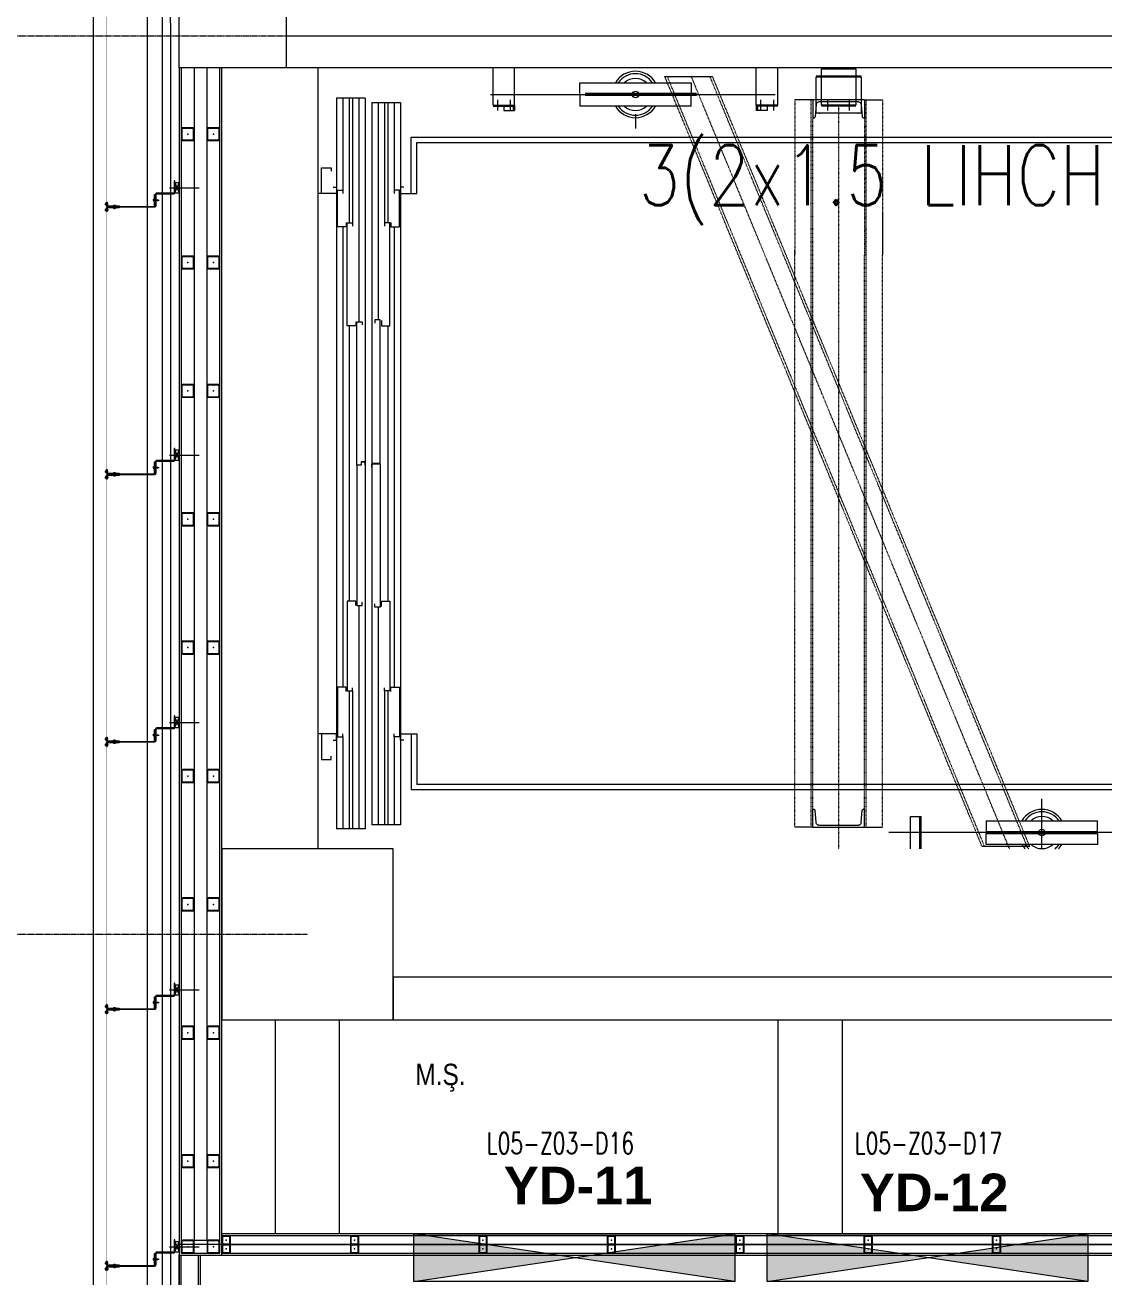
# Model space of a CAD drawing. Extents: x -2749 to 23780, y -1311 to 8245.
# Drawn here: x 18925 to 19430, y 1825 to 2410 of the extents above; entities that cross this region are included whole.
import ezdxf
from ezdxf.xclip import XClip

# ---------------------------------------------------------------- set-up
doc = ezdxf.new("R2010")
doc.units = 0
doc.header["$MEASUREMENT"] = 0
doc.header["$XCLIPFRAME"] = 0
doc.linetypes.add('DASHDOT2', pattern=[0.5, 0.25, -0.125, 0, -0.125])
doc.linetypes.add('DOT2', pattern=[0.125, 0, -0.125])
doc.layers.get('0').update_dxf_attribs({"color": 9, "lineweight": 9})
for name, color, linetype, lineweight in [('00', 9, 'Continuous', 9), ('01', 9, 'Continuous', 9), ('05V', 9, 'Continuous', 9), ('06C', 9, 'Continuous', 9), ('06D', 9, 'Continuous', 9), ('10', 9, 'Continuous', 9), ('11', 9, 'Continuous', 9), ('20', 9, 'DOT2', 9), ('21', 9, 'Continuous', 9), ('24', 9, 'DASHDOT2', 9), ('33', 9, 'BATTING', 9), ('40B', 9, 'Continuous', 9), ('E-DEDEKTÖR NUMARALARI', 20, 'Continuous', 30), ('E-YAZI', 7, 'Continuous', 30), ('EQ LIST', 7, 'Continuous', 13), ('H-DAMPER', 1, 'Continuous', 13)]:
    doc.layers.add(name, color=color, linetype=linetype, lineweight=lineweight)
doc.styles.add('E-YAZI', font='txttw.shx')
doc.styles.add('MuuM_TEXT-STANDART', font='ARIALN.TTF')
doc.linetypes.add('BATTING', pattern='A,0.0001,-0.1,[134,ltypeshp.shx,S=0.1,R=0,X=-0.1,Y=0],-0.2,[134,ltypeshp.shx,S=0.1,R=180,X=0.1,Y=0],-0.1', length=0.4001)

# ---------------------------------------------------------------- blocks, each defined once
blk = doc.blocks.new('NPU240')
for p, q in [((0, -120), (0, 120)), ((0, 120), (85, 120)), ((85, 120), (85, 116.7)), ((9.5, -92.2), (9.5, 92.2)), ((21.4, 105.2), (79.1, 110.2)), ((21.4, -105.2), (79.1, -110.2)), ((85, -120), (85, -116.7)), ((0, -120), (85, -120))]:
    blk.add_line(p, q)
for centre, radius, start, end in [((22.5, 92.2), 13, 95, 180), ((78.5, 116.7), 6.5, 275, 0), ((22.5, -92.2), 13, 180, 265), ((78.5, -116.7), 6.5, 0, 85)]:
    blk.add_arc(centre, radius, start, end)
blk = doc.blocks.new('p-arac asansoru')
for p, q in [((59.9, 530.5), (59.9, 533.5)), ((312.4, 530.5), (312.4, 533.5)), ((15.4, 510), (15.4, 523.5)), ((356.9, 523.5), (15.4, 523.5)), ((356.9, 510), (356.9, 523.5)), ((58.4, 520.5), (15.4, 520.5)), ((79.9, 517.5), (15.4, 517.5)), ((79.9, 516), (15.4, 516)), ((296.9, 520.5), (81.7, 520.5)), ((250.5, 517.5), (121.9, 517.5)), ((356.9, 517.5), (298.7, 517.5)), ((356.9, 516), (298.7, 516)), ((356.9, 520.5), (313.9, 520.5)), ((119.9, 513), (15.4, 513)), ((356.9, 510), (15.4, 510)), ((356.9, 513), (252.5, 513)), ((17.4, 493.5), (17.4, 507)), ((354.9, 507), (17.4, 507)), ((119.05, 504), (17.4, 504)), ((354.9, 504), (253.35, 504)), ((354.9, 507), (354.9, 493.5)), ((79.9, 501), (17.4, 501)), ((79.9, 499.5), (17.4, 499.5)), ((250.5, 499.5), (121.9, 499.5)), ((354.9, 501), (298.7, 501)), ((354.9, 499.5), (298.7, 499.5)), ((58.4, 496.5), (17.4, 496.5)), ((354.9, 493.5), (17.4, 493.5)), ((296.9, 496.5), (81.7, 496.5)), ((354.9, 496.5), (313.9, 496.5)), ((33.7, -134.5), (33.7, 488.5)), ((59.9, 488.5), (33.7, 488.5)), ((36.2, -132), (36.2, 486)), ((59.9, 486), (36.2, 486)), ((59.9, 488.5), (59.9, 486)), ((312.4, 488.5), (312.4, 486)), ((312.4, 488.5), (338.7, 488.5)), ((312.4, 486), (336.2, 486)), ((336.2, 486), (336.2, -132)), ((338.7, 488.5), (338.7, -134.5)), ((358.7, 451.5), (358.7, 318.5)), ((356.2, 448.25), (351.2, 448.25)), ((353.7, 445.25), (351.2, 445.25)), ((351.2, 445.25), (351.2, 440.25)), ((353.2, 450.25), (353.2, 440.25)), ((353.7, 450.25), (373.7, 450.25)), ((353.7, 450.25), (353.7, 440.25)), ((373.7, 450.25), (373.7, 440.25)), ((356.2, 442.25), (351.2, 442.25)), ((353.7, 440.85), (351.2, 440.85)), ((353.7, 440.25), (351.2, 440.25)), ((353.7, 440.25), (373.7, 440.25)), ((353.2, 357.75), (353.2, 409.75)), ((358.2, 409.75), (353.2, 409.75)), ((359.2, 409.75), (364.2, 409.75)), ((364.2, 409.75), (364.2, 357.75)), ((358.2, 355.25), (358.2, 407.25)), ((359.2, 355.25), (359.2, 407.25)), ((349.55, 383.75), (342.85, 383.75)), ((367.15, 370.03), (367.15, 347.74)), ((353.2, 357.75), (358.2, 357.75)), ((364.2, 357.75), (359.2, 357.75)), ((353.7, 327.25), (351.2, 327.25)), ((351.2, 322.25), (351.2, 327.25)), ((353.7, 326.65), (351.2, 326.65)), ((356.2, 325.25), (351.2, 325.25)), ((353.7, 322.25), (351.2, 322.25)), ((353.2, 317.25), (353.2, 327.25)), ((353.7, 317.25), (353.7, 327.25)), ((353.7, 327.25), (373.7, 327.25)), ((373.7, 317.25), (373.7, 327.25)), ((356.2, 319.25), (351.2, 319.25)), ((353.7, 317.25), (373.7, 317.25)), ((16.2, 300.75), (16.2, 309.25)), ((356.2, 300.75), (356.2, 309.25)), ((-2.5, 299.25), (-2.5, 278.25)), ((5.5, 299.25), (-2.5, 299.25)), ((5, 278.25), (5, 299.25)), ((5.5, 278.25), (5.5, 299.25)), ((349.9, 278.25), (349.9, 299.25)), ((349.9, 299.25), (366.9, 299.25)), ((366.9, 299.25), (366.9, 278.25)), ((367.4, 299.25), (367.4, 278.25)), ((-3.8, 293.75), (-8.8, 293.75)), ((1.7, 296.75), (-6.3, 296.75)), ((-6.3, 296.75), (-6.3, 280.75)), ((-5.8, 296.75), (-5.8, 280.75)), ((1.7, 280.75), (1.7, 296.75)), ((351.2, 293.75), (356.2, 293.75)), ((353.2, 280.75), (353.2, 296.75)), ((353.7, 280.75), (353.7, 296.75)), ((353.7, 296.75), (370.7, 296.75)), ((370.7, 296.75), (370.7, 280.75)), ((-3.8, 283.75), (-8.8, 283.75)), ((351.2, 283.75), (356.2, 283.75)), ((-6.3, 280.75), (1.7, 280.75)), ((-2.5, 278.25), (5.5, 278.25)), ((16.2, 276.75), (16.2, 268.25)), ((366.9, 278.25), (349.9, 278.25)), ((370.7, 280.75), (353.7, 280.75)), ((356.2, 276.75), (356.2, 268.25)), ((13.7, 132.25), (13.7, 265.25)), ((-8.8, 258.25), (-3.8, 258.25)), ((-6.3, 260.25), (-6.3, 250.25)), ((-6.3, 260.25), (-1.3, 260.25)), ((-5.8, 260.25), (-5.8, 250.25)), ((-1.3, 260.25), (-1.3, 250.25)), ((-8.8, 252.25), (-3.8, 252.25)), ((-6.3, 255.25), (21.2, 255.25)), ((21.2, 255.25), (21.2, 250.25)), ((-6.3, 250.85), (21.2, 250.85)), ((-6.3, 250.25), (21.2, 250.25)), ((-6.3, 250.25), (-1.3, 250.25)), ((7.24, 199.45), (7.27, 221.75)), ((8.2, 167.75), (8.2, 219.75)), ((8.2, 219.75), (13.2, 219.75)), ((13.2, 219.75), (13.2, 167.75)), ((19.2, 219.75), (14.2, 219.75)), ((14.2, 219.75), (14.2, 167.75)), ((19.2, 219.75), (19.2, 167.75)), ((-2.15, 193.75), (29.55, 193.75)), ((13.2, 167.75), (8.2, 167.75)), ((14.2, 167.75), (19.2, 167.75)), ((-8.8, 135.25), (-3.8, 135.25)), ((-6.3, 137.25), (21.2, 137.25)), ((-6.3, 137.25), (-1.3, 137.25)), ((-6.3, 136.65), (21.2, 136.65)), ((-6.3, 124.75), (-6.3, 134.75)), ((-5.8, 124.75), (-5.8, 134.75)), ((-1.3, 124.75), (-1.3, 134.75)), ((21.2, 132.25), (21.2, 137.25)), ((-6.3, 132.25), (21.2, 132.25)), ((-8.8, 126.75), (-3.8, 126.75)), ((-6.3, 124.75), (-1.3, 124.75)), ((59.9, -134.5), (33.7, -134.5)), ((59.9, -132), (36.2, -132)), ((59.9, -134.5), (59.9, -132)), ((312.4, -134.5), (312.4, -132)), ((312.4, -132), (336.2, -132)), ((312.4, -134.5), (338.7, -134.5)), ((17.4, -139.5), (17.4, -153)), ((354.9, -139.5), (17.4, -139.5)), ((354.9, -153), (354.9, -139.5)), ((58.4, -142.5), (17.4, -142.5)), ((79.9, -144.5), (17.4, -144.5)), ((296.9, -142.5), (81.7, -142.5)), ((250.5, -144.5), (121.9, -144.5)), ((354.9, -144.5), (298.7, -144.5)), ((354.9, -142.5), (313.9, -142.5)), ((79.9, -147), (17.4, -147)), ((119.05, -150), (17.4, -150)), ((250.5, -147), (121.9, -147)), ((354.9, -150), (253.35, -150)), ((354.9, -147), (298.7, -147)), ((15.4, -156), (15.4, -169.5)), ((356.9, -156), (15.4, -156)), ((354.9, -153), (17.4, -153)), ((356.9, -156), (356.9, -169.5)), ((119.9, -159), (15.4, -159)), ((79.9, -162), (15.4, -162)), ((79.9, -163.5), (15.4, -163.5)), ((250.5, -162), (121.9, -162)), ((250.5, -163.5), (121.9, -163.5)), ((356.9, -159), (252.5, -159)), ((356.9, -162), (298.7, -162)), ((356.9, -163.5), (298.7, -163.5)), ((58.4, -166.5), (15.4, -166.5)), ((356.9, -169.5), (15.4, -169.5)), ((296.9, -166.5), (81.7, -166.5)), ((356.9, -166.5), (313.9, -166.5)), ((59.9, -176.5), (59.9, -179.5)), ((312.4, -176.5), (312.4, -179.5))]:
    blk.add_line(p, q)
for points in [[(56.9, 525), (56.9, 523.5), (59.9, 523.5), (59.9, 530.5), (47.9, 530.5), (47.9, 526), (49.4, 526)], [(315.4, 525), (315.4, 523.5), (312.4, 523.5), (312.4, 530.5), (324.4, 530.5), (324.4, 526), (322.9, 526)], [(79.7, 519), (81.7, 519), (81.7, 523), (58.4, 523), (58.4, 520.5), (59.9, 520.5)], [(298.9, 519), (296.9, 519), (296.9, 523), (313.9, 523), (313.9, 520.5), (312.4, 520.5)], [(119.9, 514.5), (121.9, 514.5), (121.9, 518.5), (79.9, 518.5), (79.9, 516), (81.4, 516)], [(252.5, 514.5), (250.5, 514.5), (250.5, 518.5), (298.7, 518.5), (298.7, 516), (297.2, 516)], [(185.4, 510), (186.9, 510), (186.9, 511.9), (185.4, 511.9), (185.4, 514), (119.9, 514), (119.9, 511.5), (121.4, 511.5)], [(188.5, 510), (187, 510), (187, 512), (185.5, 512), (185.5, 514), (252.5, 514), (252.5, 511.5), (251, 511.5)], [(184.55, 507), (186.05, 507), (186.05, 503), (119.05, 503), (119.05, 505.5), (120.55, 505.5)], [(187.85, 507), (186.35, 507), (186.35, 503), (253.35, 503), (253.35, 505.5), (251.85, 505.5)], [(79.7, 498), (81.7, 498), (81.7, 494), (58.4, 494), (58.4, 496.5), (59.9, 496.5)], [(119.4, 502.5), (121.9, 502.5), (121.9, 498.5), (79.9, 498.5), (79.9, 501), (81.4, 501)], [(253, 502.5), (250.5, 502.5), (250.5, 498.5), (298.7, 498.5), (298.7, 501), (297.2, 501)], [(298.9, 498), (296.9, 498), (296.9, 494), (313.9, 494), (313.9, 496.5), (312.4, 496.5)], [(56.9, 492), (56.9, 493.5), (59.9, 493.5), (59.9, 488.5)], [(315.4, 492), (315.4, 493.5), (312.4, 493.5), (312.4, 488.5)], [(56.9, -138), (56.9, -139.5), (59.9, -139.5), (59.9, -134.5)], [(315.4, -138), (315.4, -139.5), (312.4, -139.5), (312.4, -134.5)], [(79.7, -144), (81.7, -144), (81.7, -140), (58.4, -140), (58.4, -142.5), (59.9, -142.5)], [(298.9, -144), (296.9, -144), (296.9, -140), (313.9, -140), (313.9, -142.5), (312.4, -142.5)], [(119.4, -148.5), (121.9, -148.5), (121.9, -144.5), (79.9, -144.5), (79.9, -147), (81.4, -147)], [(253, -148.5), (250.5, -148.5), (250.5, -144.5), (298.7, -144.5), (298.7, -147), (297.2, -147)], [(184.55, -153), (186.05, -153), (186.05, -149), (119.05, -149), (119.05, -151.5), (120.55, -151.5)], [(187.85, -153), (186.35, -153), (186.35, -149), (253.35, -149), (253.35, -151.5), (251.85, -151.5)], [(185.4, -156), (186.9, -156), (186.9, -157.9), (185.4, -157.9), (185.4, -160), (119.9, -160), (119.9, -157.5), (121.4, -157.5)], [(188.5, -156), (187, -156), (187, -158), (185.5, -158), (185.5, -160), (252.5, -160), (252.5, -157.5), (251, -157.5)], [(119.9, -160.5), (121.9, -160.5), (121.9, -164.5), (79.9, -164.5), (79.9, -162), (81.4, -162)], [(252.5, -160.5), (250.5, -160.5), (250.5, -164.5), (298.7, -164.5), (298.7, -162), (297.2, -162)], [(56.9, -171), (56.9, -169.5), (59.9, -169.5), (59.9, -176.5), (47.9, -176.5), (47.9, -172), (49.4, -172)], [(79.7, -165), (81.7, -165), (81.7, -169), (58.4, -169), (58.4, -166.5), (59.9, -166.5)], [(298.9, -165), (296.9, -165), (296.9, -169), (313.9, -169), (313.9, -166.5), (312.4, -166.5)], [(315.4, -171), (315.4, -169.5), (312.4, -169.5), (312.4, -176.5), (324.4, -176.5), (324.4, -172), (322.9, -172)]]:
    blk.add_lwpolyline(points)
for centre in [(358.7, 383.75), (13.7, 193.75)]:
    blk.add_circle(centre, 1.5)
for centre, radius, start, end in [((358.7, 383.75), 10.85, 120.45839, 239.54161), ((358.7, 383.75), 10.85, 300.45839, 59.54161), ((358.7, 383.75), 9.7, 124.54201, 235.45799), ((358.7, 383.75), 7.5, 137.16657, 222.83343), ((358.7, 383.75), 9.7, 304.54201, 55.45799), ((358.7, 383.75), 7.5, 317.16657, 42.83343), ((13.7, 193.75), 10.85, 120.45839, 239.54161), ((13.7, 193.75), 9.7, 124.54201, 235.45799), ((13.7, 193.75), 10.85, 300.45839, 59.54161), ((13.7, 193.75), 9.7, 304.54201, 55.45799), ((13.7, 193.75), 7.5, 137.16657, 222.83343), ((13.7, 193.75), 7.5, 317.16657, 42.83343)]:
    blk.add_arc(centre, radius, start, end)
for p in [(-2.5, 297.75), (-2.5, 297.75), (-2.5, 297.75), (5.5, 297.75), (349.9, 297.75), (-2.5, 279.75), (349.9, 279.75), (349.9, 279.75), (349.9, 279.75), (366.9, 279.75)]:
    blk.add_point(p)
at = {"layer": '20'}
for p, q in [((7.27, 221.75), (367.15, 370.03)), ((7.7, 220.74), (367.15, 368.84)), ((2.83, 207.54), (367.15, 357.64)), ((7.24, 200.65), (366.72, 348.76)), ((7.27, 199.46), (367.15, 347.74)), ((16.2, 309.25), (286.2, 309.25)), ((356.2, 309.25), (283.7, 309.25)), ((16.2, 301.65), (356.2, 301.65)), ((16.2, 300.75), (347.7, 300.75)), ((-6.3, 288.75), (353.7, 288.75)), ((16.2, 276.75), (283.7, 276.75)), ((16.2, 275.85), (356.2, 275.85)), ((347.7, 276.75), (283.7, 276.75)), ((16.2, 268.25), (283.7, 268.25)), ((303.7, 268.25), (283.7, 268.25)), ((356.2, 268.25), (283.7, 268.25))]:
    blk.add_line(p, q, dxfattribs=at)
at = {"xscale": -0.0999999999985448, "yscale": 0.0999999999994543, "zscale": 0.0999999999994543, "rotation": 180}
blk.add_blockref('NPU240', (16.2, 288.75), dxfattribs=at)
at = {"xscale": -0.0999999999985448, "yscale": 0.0999999999994543, "zscale": 0.0999999999994543}
blk.add_blockref('NPU240', (356.2, 288.75), dxfattribs=at)
blk = doc.blocks.new('p-kolon_80x80')
blk.add_lwpolyline([(-40, -40), (40, -40), (40, 40), (-40, 40)], close=True)
blk = doc.blocks.new('P-AKS_AUDI')
at = {"layer": '24'}
for points in [[(-3840, -380), (-3500, -380)], [(-3840, -800), (-3500, -800)]]:
    blk.add_lwpolyline(points, dxfattribs=at)
blk = doc.blocks.new('p- alum kaplama profil')
at = {"lineweight": 13}
blk.add_lwpolyline([(7.12, 12.59), (7.12, 26.49)], dxfattribs=at)
at = {"lineweight": 18}
blk.add_lwpolyline([(4.09, 6.16), (-1.41, 6.16), (-1.41, 6.46), (4.09, 6.46, 0.414214), (4.29, 6.66), (4.29, 14.66, -0.414214), (4.79, 15.16), (10.29, 15.16), (10.29, 14.86), (4.79, 14.86, 0.414214), (4.59, 14.66), (4.59, 6.66, -0.414214)], format="xyb", close=True, dxfattribs=at)
at = {"lineweight": 5}
blk.add_lwpolyline([(9.44, 15.16), (4.79, 15.16), (4.79, 17.16), (9.44, 17.16)], close=True, dxfattribs=at)
for points in [[(4.79, 15.16), (9.44, 17.16)], [(9.44, 15.16), (4.79, 17.16)]]:
    blk.add_lwpolyline(points, dxfattribs=at)
blk.add_lwpolyline([(-2.06, 5.56), (-2.06, -2.34), (-2.06, -15.69), (-1.66, -15.69), (-1.66, -2.34), (-1.66, 5.56), (-1.66, 5.56), (-1.66, 5.57), (-1.66, 5.57), (-1.66, 5.58), (-1.66, 5.58), (-1.65, 5.59), (-1.65, 5.59), (-1.65, 5.59), (-1.65, 5.6), (-1.65, 5.6), (-1.64, 5.61), (-1.64, 5.61), (-1.64, 5.62), (-1.64, 5.62), (-1.63, 5.62), (-1.63, 5.63), (-1.63, 5.63), (-1.62, 5.63), (-1.62, 5.64), (-1.61, 5.64), (-1.61, 5.64), (-1.61, 5.64), (-1.6, 5.65), (-1.6, 5.65), (-1.59, 5.65), (-1.59, 5.65), (-1.58, 5.65), (-1.58, 5.65), (-1.57, 5.66), (-1.57, 5.66), (-1.56, 5.66), (-1.56, 5.66), (3.94, 5.66), (3.94, 6.06), (-1.56, 6.06), (-1.58, 6.06), (-1.61, 6.05), (-1.63, 6.05), (-1.66, 6.05), (-1.68, 6.04), (-1.7, 6.03), (-1.73, 6.03), (-1.75, 6.02), (-1.77, 6.01), (-1.79, 6), (-1.82, 5.99), (-1.84, 5.97), (-1.86, 5.96), (-1.88, 5.94), (-1.89, 5.93), (-1.91, 5.91), (-1.93, 5.89), (-1.95, 5.87), (-1.96, 5.85), (-1.97, 5.83), (-1.99, 5.81), (-2, 5.79), (-2.01, 5.77), (-2.02, 5.75), (-2.03, 5.72), (-2.04, 5.7), (-2.04, 5.68), (-2.05, 5.65), (-2.05, 5.63), (-2.06, 5.61), (-2.06, 5.58)], close=True)
blk.add_lwpolyline([(-1.66, -2.34), (-2.06, -2.34)])
for points in [[(-2.36, -10.84), (-2.36, -16.39), (-2.36, -16.39, -0.414214), (-2.51, -16.54), (-2.51, -16.54), (-4.06, -16.54), (-4.06, -16.84), (-2.51, -16.84), (-2.51, -16.84, 0.414214), (-2.06, -16.39), (-2.06, -10.84)], [(-1.36, -10.84), (-1.66, -10.84), (-1.66, -16.39, 0.414214), (-1.21, -16.84), (-1.21, -16.84), (0.34, -16.84), (0.34, -16.54), (-1.21, -16.54), (-1.21, -16.54, -0.414214), (-1.36, -16.39), (-1.36, -16.39)]]:
    blk.add_lwpolyline(points, format="xyb", close=True)
for points in [[(1.61, 6.87, -10), (0.98, 6.96, -10)], [(1.33, 5.85, -10), (0.98, 5.88, -10)], [(1.56, 7.05, -10), (1.02, 7.13, -10)], [(1.05, 6.91, -10), (1.29, 7.56, -10)], [(1.05, 5.83, -10), (1.05, 6.01, -10)], [(1.29, 4.93, -10), (1.29, 7.8, -10)], [(1.53, 6.82, -10), (1.29, 7.56, -10)], [(1.29, 6.16, -10), (1.29, 6.26, -10)], [(1.53, 5.75, -10), (1.53, 5.92, -10)], [(0.67, 5.66, -10), (1.91, 5.66, -10)], [(0.67, 5.66, -10), (0.67, 5.64, -10), (0.67, 5.62, -10), (0.67, 5.6, -10), (0.68, 5.58, -10), (0.68, 5.56, -10), (0.69, 5.54, -10), (0.69, 5.52, -10), (0.7, 5.5, -10), (0.7, 5.48, -10), (0.71, 5.46, -10), (0.72, 5.45, -10), (0.73, 5.43, -10), (0.74, 5.41, -10), (0.75, 5.4, -10), (0.76, 5.38, -10), (0.77, 5.36, -10), (0.79, 5.35, -10), (0.8, 5.33, -10), (0.81, 5.32, -10), (0.83, 5.31, -10), (0.84, 5.29, -10), (0.86, 5.28, -10), (0.87, 5.27, -10), (0.89, 5.26, -10), (0.91, 5.25, -10), (0.92, 5.24, -10), (0.94, 5.23, -10), (0.96, 5.22, -10), (0.98, 5.21, -10), (1, 5.21, -10), (1.02, 5.2, -10), (1.03, 5.2, -10)], [(0.96, 5.66, -10), (0.97, 5.66, -10), (0.97, 5.66, -10), (0.97, 5.66, -10), (0.98, 5.66, -10), (0.98, 5.66, -10), (0.99, 5.66, -10), (0.99, 5.66, -10), (1, 5.66, -10), (1, 5.67, -10), (1, 5.67, -10), (1.01, 5.67, -10), (1.01, 5.67, -10), (1.01, 5.67, -10), (1.02, 5.68, -10), (1.02, 5.68, -10), (1.02, 5.68, -10), (1.03, 5.69, -10), (1.03, 5.69, -10), (1.03, 5.69, -10), (1.04, 5.7, -10), (1.04, 5.7, -10), (1.04, 5.7, -10), (1.04, 5.71, -10), (1.04, 5.71, -10), (1.05, 5.72, -10), (1.05, 5.72, -10), (1.05, 5.72, -10), (1.05, 5.73, -10), (1.05, 5.73, -10), (1.05, 5.74, -10), (1.05, 5.74, -10), (1.05, 5.75, -10)], [(1.03, 5.2, -10), (1.04, 5.2, -10), (1.05, 5.19, -10), (1.05, 5.19, -10), (1.06, 5.19, -10), (1.06, 5.19, -10), (1.07, 5.19, -10), (1.07, 5.19, -10), (1.08, 5.19, -10), (1.08, 5.19, -10), (1.09, 5.19, -10), (1.09, 5.18, -10), (1.1, 5.18, -10), (1.1, 5.18, -10), (1.11, 5.18, -10), (1.11, 5.18, -10), (1.12, 5.18, -10), (1.12, 5.18, -10), (1.13, 5.18, -10), (1.13, 5.18, -10), (1.14, 5.18, -10), (1.15, 5.18, -10), (1.15, 5.18, -10), (1.16, 5.17, -10), (1.16, 5.17, -10), (1.17, 5.17, -10), (1.17, 5.17, -10), (1.18, 5.17, -10), (1.18, 5.17, -10), (1.19, 5.17, -10), (1.19, 5.17, -10), (1.2, 5.17, -10), (1.2, 5.17, -10)], [(1.05, 5.75, -10), (1.05, 5.83, -10)], [(1.2, 5.17, -10), (1.2, 5.2, -10)], [(1.38, 5.2, -10), (1.2, 5.2, -10)], [(1.38, 5.17, -10), (1.38, 5.2, -10)], [(1.38, 5.17, -10), (1.38, 5.17, -10), (1.39, 5.17, -10), (1.39, 5.17, -10), (1.4, 5.17, -10), (1.41, 5.17, -10), (1.41, 5.17, -10), (1.42, 5.17, -10), (1.42, 5.17, -10), (1.43, 5.17, -10), (1.43, 5.18, -10), (1.44, 5.18, -10), (1.44, 5.18, -10), (1.45, 5.18, -10), (1.45, 5.18, -10), (1.46, 5.18, -10), (1.46, 5.18, -10), (1.47, 5.18, -10), (1.47, 5.18, -10), (1.48, 5.18, -10), (1.48, 5.18, -10), (1.49, 5.18, -10), (1.5, 5.19, -10), (1.5, 5.19, -10), (1.51, 5.19, -10), (1.51, 5.19, -10), (1.52, 5.19, -10), (1.52, 5.19, -10), (1.53, 5.19, -10), (1.53, 5.19, -10), (1.54, 5.19, -10), (1.54, 5.2, -10), (1.55, 5.2, -10)], [(1.53, 5.75, -10), (1.53, 5.74, -10), (1.53, 5.74, -10), (1.53, 5.73, -10), (1.53, 5.73, -10), (1.53, 5.72, -10), (1.54, 5.72, -10), (1.54, 5.72, -10), (1.54, 5.71, -10), (1.54, 5.71, -10), (1.54, 5.7, -10), (1.54, 5.7, -10), (1.55, 5.7, -10), (1.55, 5.69, -10), (1.55, 5.69, -10), (1.55, 5.69, -10), (1.56, 5.68, -10), (1.56, 5.68, -10), (1.56, 5.68, -10), (1.57, 5.67, -10), (1.57, 5.67, -10), (1.58, 5.67, -10), (1.58, 5.67, -10), (1.58, 5.67, -10), (1.59, 5.66, -10), (1.59, 5.66, -10), (1.6, 5.66, -10), (1.6, 5.66, -10), (1.6, 5.66, -10), (1.61, 5.66, -10), (1.61, 5.66, -10), (1.62, 5.66, -10), (1.62, 5.66, -10)], [(1.55, 5.2, -10), (1.57, 5.2, -10), (1.59, 5.21, -10), (1.6, 5.21, -10), (1.62, 5.22, -10), (1.64, 5.23, -10), (1.66, 5.24, -10), (1.68, 5.25, -10), (1.69, 5.26, -10), (1.71, 5.27, -10), (1.73, 5.28, -10), (1.74, 5.29, -10), (1.76, 5.31, -10), (1.77, 5.32, -10), (1.78, 5.33, -10), (1.8, 5.35, -10), (1.81, 5.36, -10), (1.82, 5.38, -10), (1.83, 5.4, -10), (1.84, 5.41, -10), (1.85, 5.43, -10), (1.86, 5.45, -10), (1.87, 5.46, -10), (1.88, 5.48, -10), (1.89, 5.5, -10), (1.89, 5.52, -10), (1.9, 5.54, -10), (1.9, 5.56, -10), (1.9, 5.58, -10), (1.91, 5.6, -10), (1.91, 5.62, -10), (1.91, 5.64, -10), (1.91, 5.66, -10)], [(-3.84, -17.04, 0), (-3.81, -17.07, 0), (-3.78, -17.1, 0), (-3.75, -17.12, 0), (-3.72, -17.15, 0), (-3.69, -17.17, 0), (-3.66, -17.19, 0), (-3.62, -17.21, 0), (-3.59, -17.23, 0), (-3.55, -17.24, 0), (-3.52, -17.26, 0), (-3.48, -17.27, 0), (-3.44, -17.28, 0), (-3.4, -17.28, 0), (-3.36, -17.29, 0), (-3.32, -17.29, 0), (-3.29, -17.29, 0), (-3.25, -17.29, 0), (-3.21, -17.29, 0), (-3.17, -17.28, 0), (-3.13, -17.28, 0), (-3.09, -17.27, 0), (-3.06, -17.26, 0), (-3.02, -17.24, 0), (-2.98, -17.23, 0), (-2.95, -17.21, 0), (-2.91, -17.19, 0), (-2.88, -17.17, 0), (-2.85, -17.15, 0), (-2.82, -17.12, 0), (-2.79, -17.1, 0), (-2.76, -17.07, 0), (-2.73, -17.04, 0)], [(-3.29, -17.04, 0), (-3.84, -17.04, 0)], [(-2.85, -16.54, 0), (-2.86, -16.51, 0), (-2.87, -16.47, 0), (-2.89, -16.44, 0), (-2.91, -16.41, 0), (-2.93, -16.38, 0), (-2.96, -16.35, 0), (-2.98, -16.33, 0), (-3.01, -16.31, 0), (-3.04, -16.29, 0), (-3.07, -16.27, 0), (-3.11, -16.25, 0), (-3.14, -16.24, 0), (-3.18, -16.23, 0), (-3.21, -16.22, 0), (-3.25, -16.22, 0), (-3.29, -16.22, 0), (-3.32, -16.22, 0), (-3.36, -16.22, 0), (-3.39, -16.23, 0), (-3.43, -16.24, 0), (-3.46, -16.25, 0), (-3.5, -16.27, 0), (-3.53, -16.29, 0), (-3.56, -16.31, 0), (-3.59, -16.33, 0), (-3.61, -16.35, 0), (-3.64, -16.38, 0), (-3.66, -16.41, 0), (-3.68, -16.44, 0), (-3.7, -16.47, 0), (-3.71, -16.51, 0), (-3.73, -16.54, 0)], [(-3.29, -16.54, 0), (-3.73, -16.54, 0)], [(-3.29, -16.54, 0), (-3.55, -16.54, 0)], [(-3.55, -16.54, 0), (-3.29, -16.54, 0)], [(-3.55, -17.04, 0), (-3.55, -16.54, 0)], [(-3.29, -17.54, 0), (-3.29, -16.04, 0)], [(-3.29, -16.54, 0), (-2.85, -16.54, 0)], [(-3.29, -16.54, 0), (-3.03, -16.54, 0)], [(-3.03, -16.54, 0), (-3.29, -16.54, 0)], [(-3.29, -17.04, 0), (-2.73, -17.04, 0)], [(-3.03, -17.04, 0), (-3.03, -16.54, 0)], [(-2.86, -13.04, 0), (-0.86, -13.04, 0)], [(-2.36, -12.52, 0), (-2.4, -12.53, 0), (-2.43, -12.56, 0), (-2.47, -12.58, 0), (-2.5, -12.6, 0), (-2.53, -12.63, 0), (-2.56, -12.66, 0), (-2.59, -12.69, 0), (-2.61, -12.73, 0), (-2.63, -12.76, 0), (-2.65, -12.8, 0), (-2.67, -12.84, 0), (-2.68, -12.88, 0), (-2.69, -12.92, 0), (-2.7, -12.96, 0), (-2.71, -13, 0), (-2.71, -13.04, 0), (-2.71, -13.08, 0), (-2.7, -13.13, 0), (-2.69, -13.17, 0), (-2.68, -13.21, 0), (-2.67, -13.25, 0), (-2.65, -13.28, 0), (-2.63, -13.32, 0), (-2.61, -13.36, 0), (-2.59, -13.39, 0), (-2.56, -13.42, 0), (-2.53, -13.45, 0), (-2.5, -13.48, 0), (-2.47, -13.51, 0), (-2.43, -13.53, 0), (-2.4, -13.55, 0), (-2.36, -13.57, 0)], [(-2.36, -13.04, 0), (-2.36, -12.52, 0)], [(-2.36, -13.04, 0), (-2.36, -12.73, 0)], [(-2.36, -12.73, 0), (-2.36, -13.04, 0)], [(-1.36, -12.73, 0), (-2.36, -12.73, 0)], [(-2.36, -13.04, 0), (-2.36, -13.36, 0)], [(-2.36, -13.04, 0), (-2.36, -13.57, 0)], [(-2.36, -13.36, 0), (-2.36, -13.04, 0)], [(-1.36, -13.36, 0), (-2.36, -13.36, 0)], [(-1.36, -13.04, 0), (-1.36, -12.37, 0)], [(-1.36, -13.72, 0), (-1.32, -13.68, 0), (-1.29, -13.65, 0), (-1.26, -13.61, 0), (-1.23, -13.58, 0), (-1.2, -13.54, 0), (-1.18, -13.5, 0), (-1.16, -13.45, 0), (-1.14, -13.41, 0), (-1.12, -13.37, 0), (-1.1, -13.32, 0), (-1.09, -13.28, 0), (-1.08, -13.23, 0), (-1.07, -13.18, 0), (-1.06, -13.14, 0), (-1.06, -13.09, 0), (-1.06, -13.04, 0), (-1.06, -12.99, 0), (-1.06, -12.95, 0), (-1.07, -12.9, 0), (-1.08, -12.85, 0), (-1.09, -12.81, 0), (-1.1, -12.76, 0), (-1.12, -12.72, 0), (-1.14, -12.67, 0), (-1.16, -12.63, 0), (-1.18, -12.59, 0), (-1.2, -12.55, 0), (-1.23, -12.51, 0), (-1.26, -12.47, 0), (-1.29, -12.43, 0), (-1.32, -12.4, 0), (-1.36, -12.37, 0)], [(-1.36, -13.04, 0), (-1.36, -13.72, 0)], [(-0.56, -17.04, 0), (-1.11, -17.04, 0)], [(0, -17.04, 0), (-0.03, -17.07, 0), (-0.06, -17.1, 0), (-0.09, -17.12, 0), (-0.12, -17.15, 0), (-0.15, -17.17, 0), (-0.18, -17.19, 0), (-0.22, -17.21, 0), (-0.25, -17.23, 0), (-0.29, -17.24, 0), (-0.33, -17.26, 0), (-0.36, -17.27, 0), (-0.4, -17.28, 0), (-0.44, -17.28, 0), (-0.48, -17.29, 0), (-0.52, -17.29, 0), (-0.56, -17.29, 0), (-0.59, -17.29, 0), (-0.63, -17.29, 0), (-0.67, -17.28, 0), (-0.71, -17.28, 0), (-0.75, -17.27, 0), (-0.79, -17.26, 0), (-0.82, -17.24, 0), (-0.86, -17.23, 0), (-0.89, -17.21, 0), (-0.93, -17.19, 0), (-0.96, -17.17, 0), (-0.99, -17.15, 0), (-1.02, -17.12, 0), (-1.05, -17.1, 0), (-1.08, -17.07, 0), (-1.11, -17.04, 0)], [(-1, -16.54, 0), (-0.98, -16.51, 0), (-0.97, -16.47, 0), (-0.95, -16.44, 0), (-0.93, -16.41, 0), (-0.91, -16.38, 0), (-0.88, -16.35, 0), (-0.86, -16.33, 0), (-0.83, -16.31, 0), (-0.8, -16.29, 0), (-0.77, -16.27, 0), (-0.73, -16.25, 0), (-0.7, -16.24, 0), (-0.66, -16.23, 0), (-0.63, -16.22, 0), (-0.59, -16.22, 0), (-0.56, -16.22, 0), (-0.52, -16.22, 0), (-0.48, -16.22, 0), (-0.45, -16.23, 0), (-0.41, -16.24, 0), (-0.38, -16.25, 0), (-0.34, -16.27, 0), (-0.31, -16.29, 0), (-0.28, -16.31, 0), (-0.25, -16.33, 0), (-0.23, -16.35, 0), (-0.2, -16.38, 0), (-0.18, -16.41, 0), (-0.16, -16.44, 0), (-0.14, -16.47, 0), (-0.13, -16.51, 0), (-0.12, -16.54, 0)], [(-0.56, -16.54, 0), (-1, -16.54, 0)], [(-0.56, -16.54, 0), (-0.82, -16.54, 0)], [(-0.82, -16.54, 0), (-0.56, -16.54, 0)], [(-0.82, -17.04, 0), (-0.82, -16.54, 0)], [(-0.56, -17.54, 0), (-0.56, -16.04, 0)], [(-0.56, -16.54, 0), (-0.3, -16.54, 0)], [(-0.56, -16.54, 0), (-0.12, -16.54, 0)], [(-0.3, -16.54, 0), (-0.56, -16.54, 0)], [(-0.56, -17.04, 0), (0, -17.04, 0)], [(-0.3, -17.04, 0), (-0.3, -16.54, 0)]]:
    blk.add_polyline3d(points)
blk = doc.blocks.new('prf-60x60')
for points in [[(-2.5, -6), (2.5, -6, 0.414214), (3, -5.5), (3, -0.5, 0.414214), (2.5, 0), (-2.5, 0, 0.414214), (-3, -0.5), (-3, -5.5, 0.414214)], [(-2.5, -5.7), (2.5, -5.7, 0.414214), (2.7, -5.5), (2.7, -0.5, 0.414214), (2.5, -0.3), (-2.5, -0.3, 0.414214), (-2.7, -0.5), (-2.7, -5.5, 0.414214)]]:
    blk.add_lwpolyline(points, format="xyb", close=True)
at = {"color": 252}
blk.add_point((0, -3), dxfattribs=at)
blk = doc.blocks.new('Prf-40x40')
for points in [[(1.5, -2), (-1.5, -2, -0.414214), (-2, -1.5), (-2, 1.5, -0.414214), (-1.5, 2), (1.5, 2, -0.414214), (2, 1.5), (2, -1.5, -0.414214)], [(1.5, -1.7), (-1.5, -1.7, -0.414214), (-1.7, -1.5), (-1.7, 1.5, -0.414214), (-1.5, 1.7), (1.5, 1.7, -0.414214), (1.7, 1.5), (1.7, -1.5, -0.414214)]]:
    blk.add_lwpolyline(points, format="xyb", close=True)
blk.add_point((0, 0))
blk = doc.blocks.new('ÇATI KATI PLANI')
at = {"layer": '00'}
blk.add_lwpolyline([(19047.5, 2405), (19552.5, 2405), (19552.5, 2390), (19047.5, 2390)], dxfattribs=at)
blk.add_lwpolyline([(19097.5, 1945), (19717.5, 1945), (19717.5, 1965), (19097.5, 1965)], close=True, dxfattribs=at)
at = {"layer": '01'}
blk.add_lwpolyline([(19057.5, 2515), (19592.5, 2515), (19592.5, 2430), (19797.5, 2430), (19797.5, 2390), (19552.5, 2390), (19552.5, 2475), (19047.5, 2475), (19047.5, 2390), (18997.5, 2390), (18997.5, 2515), (18997.5, 2825), (19797.5, 2825), (19797.5, 2785), (19047.5, 2785), (19047.5, 2515)], close=True, dxfattribs=at)
at = {"layer": '06C'}
blk.add_lwpolyline([(18957.5, 1124.33), (18957.5, 1124.33), (18957.5, 2865), (22657.5, 2865), (22657.49, 2206.39)], dxfattribs=at)
blk.add_lwpolyline([(18957.5, 1124.33), (18957.5, 1124.33), (18957.5, 2865), (22657.5, 2865), (22657.49, 2206.39)], dxfattribs=at)
blk.add_lwpolyline([(22657.49, 285), (18957.5, 285), (18957.5, 2865), (22657.5, 2865)], close=True, dxfattribs=at)
at = {"layer": '06D'}
for points in [[(20247, 2840), (18982.5, 2840), (18982.5, 310), (20497.5, 310)], [(20247, 2833.06), (18989.5, 2833), (18989.5, 317), (20490.48, 317)], [(19004.5, 2390), (19004.5, 1842), (19010.5, 1842), (19010.5, 2390)], [(19062.5, 2025), (19062.5, 2390)], [(19019.5, 1840), (19788.61, 1840), (19794.5, 1840), (19794.5, 1846.13), (19794.5, 1943)], [(19042.5, 1845), (19042.5, 1945)], [(19072.5, 1845), (19072.5, 1945)], [(19277.5, 1845), (19277.5, 1945)], [(19307.5, 1845), (19307.5, 1945)]]:
    blk.add_lwpolyline(points, dxfattribs=at)
at = {"layer": '10'}
for points, const_width in [([(18963.5, 1124.33), (18963.5, 2859), (22651.5, 2859), (22651.5, 2206.39)], 0.2), ([(18963.5, 1124.33), (18963.5, 2859), (22651.5, 2859), (22651.5, 2206.39)], 0.2), ([(20467.5, 291), (18963.5, 291), (18963.5, 2859), (22651.5, 2859), (22651.5, 291), (21824.7, 291)], 0.2), ([(20251.45, 2836), (18986.5, 2836), (18986.5, 314), (20494.5, 314)], 0.1)]:
    blk.add_lwpolyline(points, dxfattribs=dict(at, const_width=const_width))
at = {"layer": '11'}
for points in [[(18997.5, 2390), (18997.5, 2390), (18997.5, 1835), (19017.5, 1835), (19017.5, 2390)], [(18998.5, 2390), (18998.5, 1836), (19016.5, 1836), (19016.5, 2390)], [(19799.5, 1845), (19799.5, 1945), (19789.5, 1945), (19789.5, 1845), (19017.5, 1845)], [(19790.5, 1944), (19790.5, 1844), (19017.5, 1844)], [(20482.5, 325), (18997.5, 325), (18997.5, 1835)], [(20474.5, 326), (18998.5, 326), (18998.5, 1835)], [(20473.48, 334), (19006.5, 334), (19006.5, 1835)], [(20472.48, 335), (19007.5, 335), (19007.5, 1835)], [(19017.5, 1836), (19798.5, 1836)], [(19017.5, 1835), (19799.5, 1835), (19799.5, 1835)]]:
    blk.add_lwpolyline(points, dxfattribs=at)
at = {"layer": '33', "ltscale": 0.4}
for points in [[(20247, 2829.06), (18993.29, 2829), (18993.72, 321), (20486.5, 321)], [(19019.5, 1840), (19788.61, 1840), (19794.5, 1840), (19794.5, 1846.13), (19794.5, 1943)]]:
    blk.add_lwpolyline(points, dxfattribs=at)
at = {"layer": '40B'}
blk.add_lwpolyline([(20467.48, 1840), (18997.5, 1840), (18997.5, 325), (20467.48, 325)], close=True, dxfattribs=at)
at = {"layer": '01'}
blk.add_blockref('p-kolon_80x80', (19057.5, 1985), dxfattribs=at)
at = {"layer": '05V'}
ref = blk.add_blockref('p-arac asansoru', (19594.5, 2018.85), dxfattribs=dict(at, rotation=90))
XClip(ref).set_block_clipping_path([(6.1499978109, -202.9999999557), (371.1500021441, 532.0000000443)])
at = {"layer": '10'}
for p in [(19001.5, 2362), (19013.5, 2362), (19001.5, 2302), (19013.5, 2302), (19001.5, 2242), (19013.5, 2242), (19001.5, 2182), (19013.5, 2182), (19001.5, 2122), (19013.5, 2122), (19001.5, 2062), (19013.5, 2062), (19001.5, 2002), (19013.5, 2002), (19001.5, 1942), (19013.5, 1942), (19001.5, 1882), (19013.5, 1882), (19001.5, 1842), (19013.5, 1842)]:
    blk.add_blockref('prf-60x60', p, dxfattribs=at)
at = {"layer": '10', "xscale": -1, "rotation": 270}
for p in [(18980.34, 2326.86), (18980.34, 2201.86), (18980.34, 2076.86), (18980.34, 1951.86), (18980.34, 1831.86)]:
    blk.add_blockref('p- alum kaplama profil', p, dxfattribs=at)
at = {"layer": '10', "xscale": -1}
for p in [(19019.5, 1842), (19079.5, 1842), (19139.5, 1842), (19199.5, 1842), (19259.5, 1842), (19319.5, 1842), (19379.5, 1842), (19019.5, 1838), (19079.5, 1838), (19139.5, 1838), (19199.5, 1838), (19259.5, 1838), (19319.5, 1838), (19379.5, 1838)]:
    blk.add_blockref('Prf-40x40', p, dxfattribs=at)
at = {"layer": '24'}
blk.add_blockref('P-AKS_AUDI', (22557.5, 2785), dxfattribs=at)
at = {"layer": '21', "style": 'MuuM_TEXT-STANDART'}
blk.add_text('M.Ş.', height=10, dxfattribs=at).set_placement((19107.84, 1914.51))
blk = doc.blocks.new('A$C6A5F73E7')
h = blk.add_hatch(color=256)
h.paths.add_polyline_path([(1350, 0), (1350, 200), (675, 100)])
h.paths.add_polyline_path([(0, 0), (675, 100), (0, 200)])
for p, q in [((1350, 0), (0, 200)), ((0, 0), (1350, 200))]:
    blk.add_line(p, q)
blk.add_lwpolyline([(1350, 200), (1350, 0), (0, 0), (0, 200)], close=True)

msp = doc.modelspace()

# ---------------------------------------------------------------- block references
msp.add_blockref('ÇATI KATI PLANI', (0, 0))
at = {"layer": 'H-DAMPER', "xscale": 0.1111111111111165, "yscale": 0.1111111111111165, "zscale": 0.1111111111111165}
for p in [(19107.25, 1822.78), (19272.25, 1822.78)]:
    msp.add_blockref('A$C6A5F73E7', p, dxfattribs=at)

# ---------------------------------------------------------------- texts
at = {"layer": 'E-DEDEKTÖR NUMARALARI', "style": 'E-YAZI', "width": 0.7}
for s, p in [('L05-Z03-D16', (19141.19, 1882.35)), ('L05-Z03-D17', (19313.19, 1882.35))]:
    msp.add_text(s, height=10, dxfattribs=at).set_placement(p)
at = {"layer": 'E-YAZI', "color": 3, "style": 'E-YAZI', "width": 0.8}
msp.add_text('3(2x1.5 LIHCH-Fe180/PH90)', height=28, dxfattribs=at).set_placement((19212.4, 2325.85))
at = {"layer": 'EQ LIST', "color": 6, "char_height": 17.55, "width": 288.0489, "attachment_point": 5}
for s, insert in [('{\\fArial|b1|i0|c162|p34;YD-11}', (19183.94, 1867.62)), ('{\\fArial|b1|i0|c162|p34;YD-12}', (19350.38, 1864.38))]:
    msp.add_mtext(s, dxfattribs=dict(at, insert=insert))

doc.saveas('drawing.dxf')
